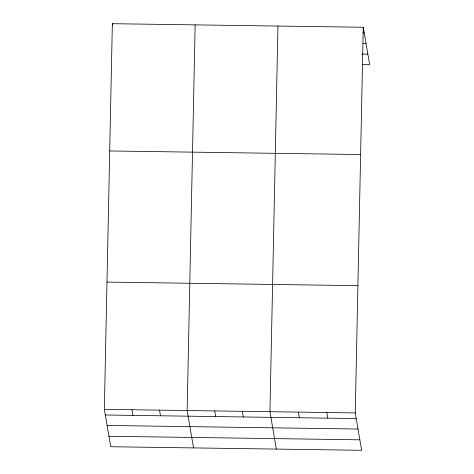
<?xml version="1.0" encoding="UTF-8"?>
<svg xmlns="http://www.w3.org/2000/svg" width="474" height="474" viewBox="0 0 474 474"><rect width="100%" height="100%" fill="white"/><g stroke="black" fill="none" stroke-linecap="round" stroke-linejoin="round"><path stroke-width="0.71" d="M363.262 27.267L355.263 412.919L361.65 450.3L110.738 446.733L104.345 409.352L112.35 23.7L363.262 27.267L369.655 64.648L362.361 64.547M195.152 24.879L187.147 410.531L193.54 447.912M277.954 26.052L269.949 411.705L276.342 449.085M362.77 32.884L364.228 32.907M363.102 43.341L366.017 43.383M362.029 54.089L367.86 54.172M109.707 150.963L360.625 154.536M106.988 282.089L357.906 285.656M104.345 409.352L355.263 412.919M105.311 414.993L356.229 418.56M107.1 425.462L358.018 429.035M108.949 436.258L359.861 439.825M326.829 412.516L327.789 418.157M298.389 412.113L299.355 417.748M242.35 411.314L243.316 416.954M214.752 410.922L215.711 416.563M112.35 23.7L112.587 25.11M159.548 410.134L160.514 415.775M131.95 409.743L132.91 415.384"/></g></svg>
